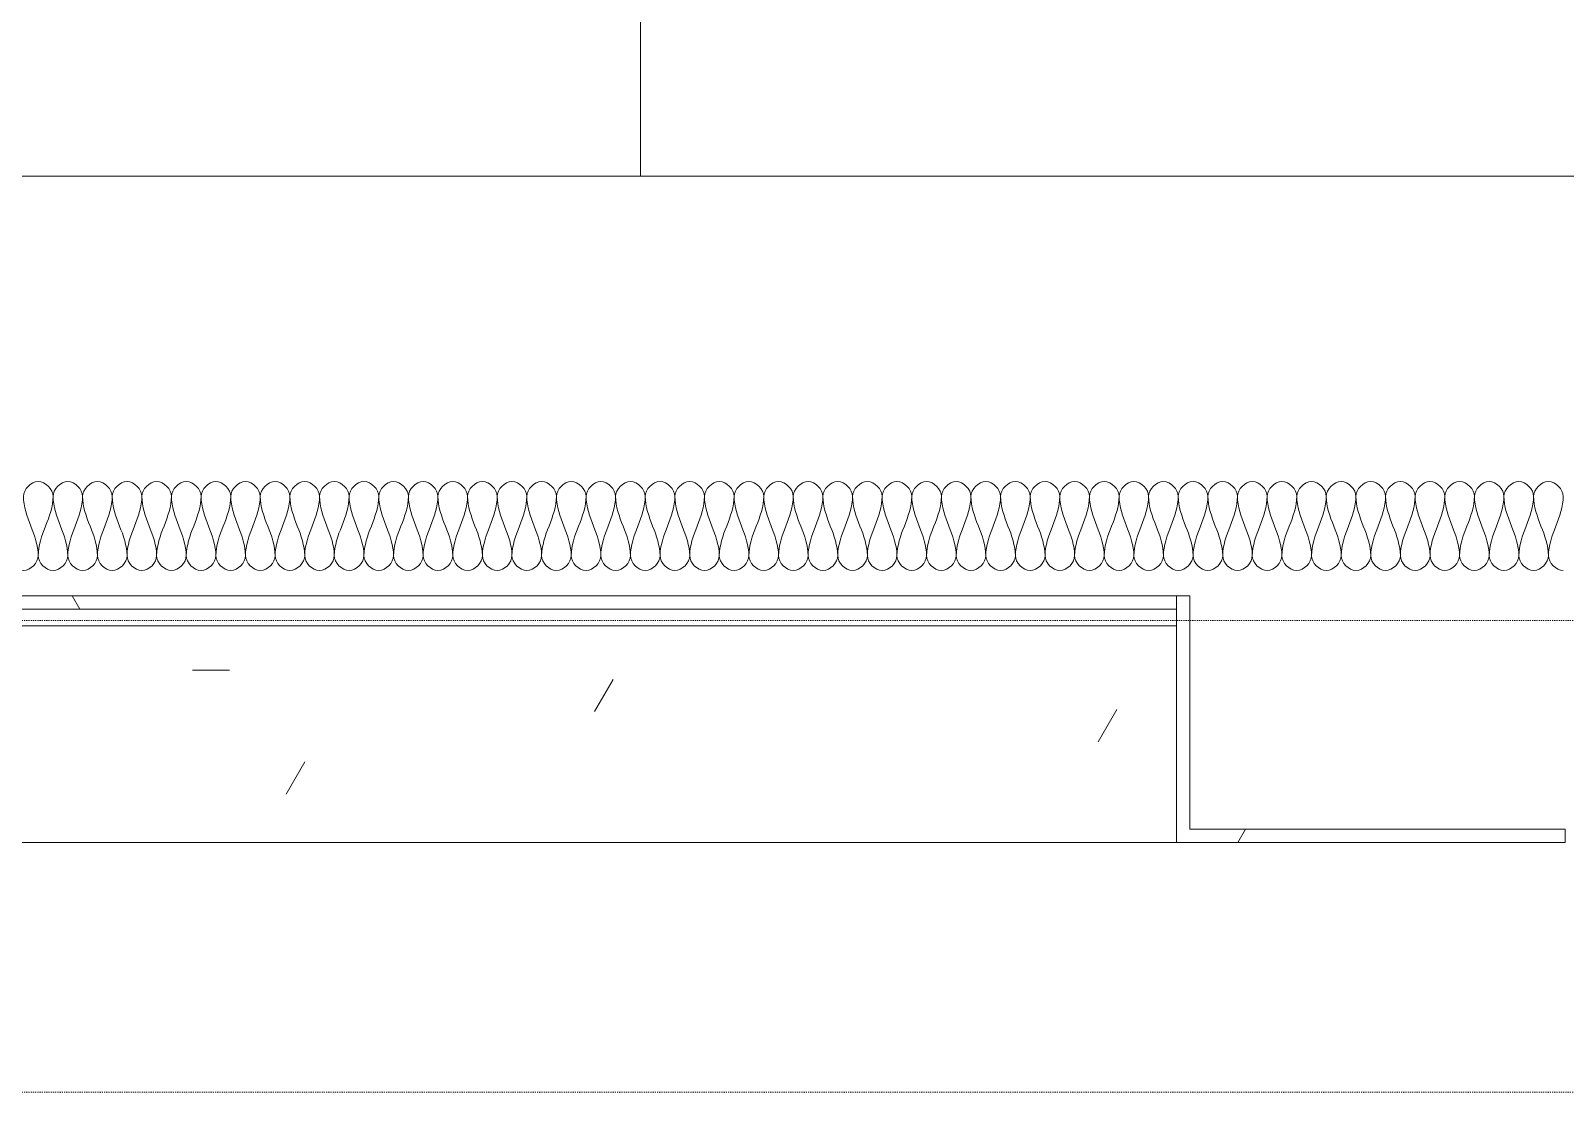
# Model space of a CAD drawing. Header units: millimetres. Extents: x -12186 to 152825, y -4386 to 9463.
# Drawn here: x 49003 to 50385, y 2380 to 3336 of the extents above; entities that cross this region are included whole.
import ezdxf

# ---------------------------------------------------------------- set-up
doc = ezdxf.new("R2010")
doc.units = ezdxf.units.MM
doc.linetypes.add('1000 Dashed', pattern=[2, 1, -1])
for name, color, linetype, lineweight in [('A-CLNG', 13, 'Continuous', 9), ('A-CLNG-PATT', 13, 'Continuous', 9), ('A-DETL', 90, 'Continuous', 5), ('A-FLOR-LEVL', 51, 'Continuous', 5), ('A-WALL', 113, 'Continuous', 9), ('I-WALL', 2, 'Continuous', 9)]:
    doc.layers.add(name, color=color, linetype=linetype, lineweight=lineweight)

# ---------------------------------------------------------------- blocks, each defined once
blk = doc.blocks.new('Ceilings 8 - Ceilings 2-1445634-Section B-B')
at = {"layer": 'A-CLNG-PATT'}
h = blk.add_hatch(dxfattribs=at)
h.set_pattern_fill('FP_109', color=256, style=0, pattern_type=2)
h.set_pattern_definition([(0, (379.8, 3166.03), (812.8, 203.2), [33.53, -576.07, 33.53, -576.07, -3251.2]), (0, (379.8, 3166.03), (812.8, 203.2), [-1219.2, 33.53, -1185.67, 33.53, -576.07, -1422.4]), (0, (379.8, 3166.03), (812.8, 203.2), [-3048, 33.53, -372.87, 33.53, -982.47]), (120, (684.6, 3267.62), (-582.376, 602.305), [33.53, -576.07, 33.53, -3827.27]), (120, (684.6, 3267.62), (-582.376, 602.305), [-643.13, -576.07, 33.53, -1185.67, -2032]), (120, (684.6, 3267.62), (-582.376, 602.305), [-2438.4, 33.53, -576.07, 33.53, -1388.87]), (120, (684.6, 3267.62), (-582.376, 602.305), [-3081.53, -372.87, 33.53, -982.47]), (240, (786.2, 3674.03), (-230.424, -805.505), [33.53, -576.07, 33.53, -3827.27]), (240, (786.2, 3674.03), (-230.424, -805.505), [-643.13, -576.07, 33.53, -1185.67, -2032]), (240, (786.2, 3674.03), (-230.424, -805.505), [-2438.4, 33.53, -576.07, 33.53, -1388.87]), (240, (786.2, 3674.03), (-230.424, -805.505), [-3081.53, -372.87, 33.53, -982.47])])
h.paths.add_polyline_path([(328.7, 2605), (2540.5, 2605), (2540.5, 2800), (328.7, 2800), (328.7, 2617)])
h.paths.add_polyline_path([(1723.9, 2815), (2540.5, 2815), (2540.5, 2827), (328.7, 2827), (328.7, 2815), (1301, 2815)])
at = {"layer": 'A-CLNG-PATT', "lineweight": 5}
h = blk.add_hatch(dxfattribs=at)
h.set_pattern_fill('FP_92', color=256, style=0, pattern_type=2)
h.set_pattern_definition([(0, (379.8, 3166.03), (406.4, 101.6), [33.528, -271.272, 33.528, -271.272, -1625.6]), (0, (379.8, 3166.03), (406.4, 101.6), [-609.6, 33.528, -576.072, 33.528, -271.272, -711.2]), (0, (379.8, 3166.03), (406.4, 101.6), [-1524, 33.528, -169.672, 33.528, -474.472]), (120, (532.2, 3216.82), (-291.188, 301.1527), [33.528, -271.272, 33.528, -271.272, -1625.6]), (120, (532.2, 3216.82), (-291.188, 301.1527), [-609.6, 33.528, -576.072, 33.528, -271.272, -711.2]), (120, (532.2, 3216.82), (-291.188, 301.1527), [-1524, 33.528, -169.672, 33.528, -474.472]), (240, (583, 3420.03), (-115.212, -402.7527), [33.528, -271.272, 33.528, -271.272, -1625.6]), (240, (583, 3420.03), (-115.212, -402.7527), [-609.6, 33.528, -576.072, 33.528, -271.272, -711.2]), (240, (583, 3420.03), (-115.212, -402.7527), [-1524, 33.528, -169.672, 33.528, -474.472])])
h.paths.add_polyline_path([(2569.7, 2605), (2890.5, 2605), (2890.5, 2617), (2552.5, 2617), (2552.5, 2827), (2540.5, 2827), (2540.5, 2605)])
at = {"layer": 'A-CLNG'}
for p, q in [((2540.5, 2827), (328.7, 2827)), ((2552.5, 2827), (2540.5, 2827)), ((2540.5, 2827), (2540.5, 2605)), ((2552.5, 2617), (2552.5, 2827)), ((2890.5, 2617), (2552.5, 2617)), ((2890.5, 2605), (2890.5, 2617)), ((328.7, 2605), (2540.5, 2605)), ((2540.5, 2605), (2890.5, 2605))]:
    blk.add_line(p, q, dxfattribs=at)

msp = doc.modelspace()

# ---------------------------------------------------------------- linework, layer by layer
at = {"layer": 'A-CLNG'}
for p, q in [((50034.6, 2815), (47822.9, 2815)), ((50034.6, 2800), (50034.6, 2815)), ((47822.9, 2800), (50034.6, 2800))]:
    msp.add_line(p, q, dxfattribs=at)
at = {"layer": 'A-DETL'}
for points in [[(48996.2, 2916.7), (48996.2, 2923), (49009.5, 2937), (49022.9, 2923), (49022.9, 2916.7)], [(49022.9, 2916.7), (49022.9, 2923), (49036.2, 2937), (49049.5, 2923), (49049.5, 2916.7)], [(49049.5, 2916.7), (49049.5, 2923), (49062.9, 2937), (49076.2, 2923), (49076.2, 2916.7)], [(49076.2, 2916.7), (49076.2, 2923), (49089.5, 2937), (49102.9, 2923), (49102.9, 2916.7)], [(49102.9, 2916.7), (49102.9, 2923), (49116.2, 2937), (49129.5, 2923), (49129.5, 2916.7)], [(49129.5, 2916.7), (49129.5, 2923), (49142.9, 2937), (49156.2, 2923), (49156.2, 2916.7)], [(49156.2, 2916.7), (49156.2, 2923), (49169.5, 2937), (49182.9, 2923), (49182.9, 2916.7)], [(49182.9, 2916.7), (49182.9, 2923), (49196.2, 2937), (49209.5, 2923), (49209.5, 2916.7)], [(49209.5, 2916.7), (49209.5, 2923), (49222.9, 2937), (49236.2, 2923), (49236.2, 2916.7)], [(49236.2, 2916.7), (49236.2, 2923), (49249.5, 2937), (49262.9, 2923), (49262.9, 2916.7)], [(49262.9, 2916.7), (49262.9, 2923), (49276.2, 2937), (49289.5, 2923), (49289.5, 2916.7)], [(49289.5, 2916.7), (49289.5, 2923), (49302.9, 2937), (49316.2, 2923), (49316.2, 2916.7)], [(49316.2, 2916.7), (49316.2, 2923), (49329.5, 2937), (49342.9, 2923), (49342.9, 2916.7)], [(49342.9, 2916.7), (49342.9, 2923), (49356.2, 2937), (49369.5, 2923), (49369.5, 2916.7)], [(49369.5, 2916.7), (49369.5, 2923), (49382.9, 2937), (49396.2, 2923), (49396.2, 2916.7)], [(49396.2, 2916.7), (49396.2, 2923), (49409.5, 2937), (49422.9, 2923), (49422.9, 2916.7)], [(49422.9, 2916.7), (49422.9, 2923), (49436.2, 2937), (49449.5, 2923), (49449.5, 2916.7)], [(49449.5, 2916.7), (49449.5, 2923), (49462.9, 2937), (49476.2, 2923), (49476.2, 2916.7)], [(49476.2, 2916.7), (49476.2, 2923), (49489.5, 2937), (49502.9, 2923), (49502.9, 2916.7)], [(49502.9, 2916.7), (49502.9, 2923), (49516.2, 2937), (49529.5, 2923), (49529.5, 2916.7)], [(49529.5, 2916.7), (49529.5, 2923), (49542.9, 2937), (49556.2, 2923), (49556.2, 2916.7)], [(49556.2, 2916.7), (49556.2, 2923), (49569.5, 2937), (49582.9, 2923), (49582.9, 2916.7)], [(49582.9, 2916.7), (49582.9, 2923), (49596.2, 2937), (49609.5, 2923), (49609.5, 2916.7)], [(49609.5, 2916.7), (49609.5, 2923), (49622.9, 2937), (49636.2, 2923), (49636.2, 2916.7)], [(49636.2, 2916.7), (49636.2, 2923), (49649.5, 2937), (49662.9, 2923), (49662.9, 2916.7)], [(49662.9, 2916.7), (49662.9, 2923), (49676.2, 2937), (49689.5, 2923), (49689.5, 2916.7)], [(49689.5, 2916.7), (49689.5, 2923), (49702.9, 2937), (49716.2, 2923), (49716.2, 2916.7)], [(49716.2, 2916.7), (49716.2, 2923), (49729.5, 2937), (49742.9, 2923), (49742.9, 2916.7)], [(49742.9, 2916.7), (49742.9, 2923), (49756.2, 2937), (49769.5, 2923), (49769.5, 2916.7)], [(49769.5, 2916.7), (49769.5, 2923), (49782.9, 2937), (49796.2, 2923), (49796.2, 2916.7)], [(49796.2, 2916.7), (49796.2, 2923), (49809.5, 2937), (49822.9, 2923), (49822.9, 2916.7)], [(49822.9, 2916.7), (49822.9, 2923), (49836.2, 2937), (49849.5, 2923), (49849.5, 2916.7)], [(49849.5, 2916.7), (49849.5, 2923), (49862.9, 2937), (49876.2, 2923), (49876.2, 2916.7)], [(49876.2, 2916.7), (49876.2, 2923), (49889.5, 2937), (49902.9, 2923), (49902.9, 2916.7)], [(49902.9, 2916.7), (49902.9, 2923), (49916.2, 2937), (49929.5, 2923), (49929.5, 2916.7)], [(49929.5, 2916.7), (49929.5, 2923), (49942.9, 2937), (49956.2, 2923), (49956.2, 2916.7)], [(49956.2, 2916.7), (49956.2, 2923), (49969.5, 2937), (49982.9, 2923), (49982.9, 2916.7)], [(49982.9, 2916.7), (49982.9, 2923), (49996.2, 2937), (50009.5, 2923), (50009.5, 2916.7)], [(50009.5, 2916.7), (50009.5, 2923), (50022.9, 2937), (50036.2, 2923), (50036.2, 2916.7)], [(50036.2, 2916.7), (50036.2, 2923), (50049.5, 2937), (50062.9, 2923), (50062.9, 2916.7)], [(50062.9, 2916.7), (50062.9, 2923), (50076.2, 2937), (50089.5, 2923), (50089.5, 2916.7)], [(50089.5, 2916.7), (50089.5, 2923), (50102.9, 2937), (50116.2, 2923), (50116.2, 2916.7)], [(50116.2, 2916.7), (50116.2, 2923), (50129.5, 2937), (50142.9, 2923), (50142.9, 2916.7)], [(50142.9, 2916.7), (50142.9, 2923), (50156.2, 2937), (50169.5, 2923), (50169.5, 2916.7)], [(50169.5, 2916.7), (50169.5, 2923), (50182.9, 2937), (50196.2, 2923), (50196.2, 2916.7)], [(50196.2, 2916.7), (50196.2, 2923), (50209.5, 2937), (50222.9, 2923), (50222.9, 2916.7)], [(50222.9, 2916.7), (50222.9, 2923), (50236.2, 2937), (50249.5, 2923), (50249.5, 2916.7)], [(50249.5, 2916.7), (50249.5, 2923), (50262.9, 2937), (50276.2, 2923), (50276.2, 2916.7)], [(50276.2, 2916.7), (50276.2, 2923), (50289.5, 2937), (50302.9, 2923), (50302.9, 2916.7)], [(50302.9, 2916.7), (50302.9, 2923), (50316.2, 2937), (50329.5, 2923), (50329.5, 2916.7)], [(50329.5, 2916.7), (50329.5, 2923), (50342.9, 2937), (50356.2, 2923), (50356.2, 2916.7)], [(50356.2, 2916.7), (50356.2, 2923), (50369.5, 2937), (50382.9, 2923), (50382.9, 2916.7)], [(49009.5, 2863.3), (49009.5, 2881.7), (48996.2, 2898.3), (48996.2, 2916.7)], [(49022.9, 2916.7), (49022.9, 2898.3), (49009.5, 2881.7), (49009.5, 2863.3)], [(49036.2, 2863.3), (49036.2, 2881.7), (49022.9, 2898.3), (49022.9, 2916.7)], [(49049.5, 2916.7), (49049.5, 2898.3), (49036.2, 2881.7), (49036.2, 2863.3)], [(49062.9, 2863.3), (49062.9, 2881.7), (49049.5, 2898.3), (49049.5, 2916.7)], [(49076.2, 2916.7), (49076.2, 2898.3), (49062.9, 2881.7), (49062.9, 2863.3)], [(49089.5, 2863.3), (49089.5, 2881.7), (49076.2, 2898.3), (49076.2, 2916.7)], [(49102.9, 2916.7), (49102.9, 2898.3), (49089.5, 2881.7), (49089.5, 2863.3)], [(49116.2, 2863.3), (49116.2, 2881.7), (49102.9, 2898.3), (49102.9, 2916.7)], [(49129.5, 2916.7), (49129.5, 2898.3), (49116.2, 2881.7), (49116.2, 2863.3)], [(49142.9, 2863.3), (49142.9, 2881.7), (49129.5, 2898.3), (49129.5, 2916.7)], [(49156.2, 2916.7), (49156.2, 2898.3), (49142.9, 2881.7), (49142.9, 2863.3)], [(49169.5, 2863.3), (49169.5, 2881.7), (49156.2, 2898.3), (49156.2, 2916.7)], [(49182.9, 2916.7), (49182.9, 2898.3), (49169.5, 2881.7), (49169.5, 2863.3)], [(49196.2, 2863.3), (49196.2, 2881.7), (49182.9, 2898.3), (49182.9, 2916.7)], [(49209.5, 2916.7), (49209.5, 2898.3), (49196.2, 2881.7), (49196.2, 2863.3)], [(49222.9, 2863.3), (49222.9, 2881.7), (49209.5, 2898.3), (49209.5, 2916.7)], [(49236.2, 2916.7), (49236.2, 2898.3), (49222.9, 2881.7), (49222.9, 2863.3)], [(49249.5, 2863.3), (49249.5, 2881.7), (49236.2, 2898.3), (49236.2, 2916.7)], [(49262.9, 2916.7), (49262.9, 2898.3), (49249.5, 2881.7), (49249.5, 2863.3)], [(49276.2, 2863.3), (49276.2, 2881.7), (49262.9, 2898.3), (49262.9, 2916.7)], [(49289.5, 2916.7), (49289.5, 2898.3), (49276.2, 2881.7), (49276.2, 2863.3)], [(49302.9, 2863.3), (49302.9, 2881.7), (49289.5, 2898.3), (49289.5, 2916.7)], [(49316.2, 2916.7), (49316.2, 2898.3), (49302.9, 2881.7), (49302.9, 2863.3)], [(49329.5, 2863.3), (49329.5, 2881.7), (49316.2, 2898.3), (49316.2, 2916.7)], [(49342.9, 2916.7), (49342.9, 2898.3), (49329.5, 2881.7), (49329.5, 2863.3)], [(49356.2, 2863.3), (49356.2, 2881.7), (49342.9, 2898.3), (49342.9, 2916.7)], [(49369.5, 2916.7), (49369.5, 2898.3), (49356.2, 2881.7), (49356.2, 2863.3)], [(49382.9, 2863.3), (49382.9, 2881.7), (49369.5, 2898.3), (49369.5, 2916.7)], [(49396.2, 2916.7), (49396.2, 2898.3), (49382.9, 2881.7), (49382.9, 2863.3)], [(49409.5, 2863.3), (49409.5, 2881.7), (49396.2, 2898.3), (49396.2, 2916.7)], [(49422.9, 2916.7), (49422.9, 2898.3), (49409.5, 2881.7), (49409.5, 2863.3)], [(49436.2, 2863.3), (49436.2, 2881.7), (49422.9, 2898.3), (49422.9, 2916.7)], [(49449.5, 2916.7), (49449.5, 2898.3), (49436.2, 2881.7), (49436.2, 2863.3)], [(49462.9, 2863.3), (49462.9, 2881.7), (49449.5, 2898.3), (49449.5, 2916.7)], [(49476.2, 2916.7), (49476.2, 2898.3), (49462.9, 2881.7), (49462.9, 2863.3)], [(49489.5, 2863.3), (49489.5, 2881.7), (49476.2, 2898.3), (49476.2, 2916.7)], [(49502.9, 2916.7), (49502.9, 2898.3), (49489.5, 2881.7), (49489.5, 2863.3)], [(49516.2, 2863.3), (49516.2, 2881.7), (49502.9, 2898.3), (49502.9, 2916.7)], [(49529.5, 2916.7), (49529.5, 2898.3), (49516.2, 2881.7), (49516.2, 2863.3)], [(49542.9, 2863.3), (49542.9, 2881.7), (49529.5, 2898.3), (49529.5, 2916.7)], [(49556.2, 2916.7), (49556.2, 2898.3), (49542.9, 2881.7), (49542.9, 2863.3)], [(49569.5, 2863.3), (49569.5, 2881.7), (49556.2, 2898.3), (49556.2, 2916.7)], [(49582.9, 2916.7), (49582.9, 2898.3), (49569.5, 2881.7), (49569.5, 2863.3)], [(49596.2, 2863.3), (49596.2, 2881.7), (49582.9, 2898.3), (49582.9, 2916.7)], [(49609.5, 2916.7), (49609.5, 2898.3), (49596.2, 2881.7), (49596.2, 2863.3)], [(49622.9, 2863.3), (49622.9, 2881.7), (49609.5, 2898.3), (49609.5, 2916.7)], [(49636.2, 2916.7), (49636.2, 2898.3), (49622.9, 2881.7), (49622.9, 2863.3)], [(49649.5, 2863.3), (49649.5, 2881.7), (49636.2, 2898.3), (49636.2, 2916.7)], [(49662.9, 2916.7), (49662.9, 2898.3), (49649.5, 2881.7), (49649.5, 2863.3)], [(49676.2, 2863.3), (49676.2, 2881.7), (49662.9, 2898.3), (49662.9, 2916.7)], [(49689.5, 2916.7), (49689.5, 2898.3), (49676.2, 2881.7), (49676.2, 2863.3)], [(49702.9, 2863.3), (49702.9, 2881.7), (49689.5, 2898.3), (49689.5, 2916.7)], [(49716.2, 2916.7), (49716.2, 2898.3), (49702.9, 2881.7), (49702.9, 2863.3)], [(49729.5, 2863.3), (49729.5, 2881.7), (49716.2, 2898.3), (49716.2, 2916.7)], [(49742.9, 2916.7), (49742.9, 2898.3), (49729.5, 2881.7), (49729.5, 2863.3)], [(49756.2, 2863.3), (49756.2, 2881.7), (49742.9, 2898.3), (49742.9, 2916.7)], [(49769.5, 2916.7), (49769.5, 2898.3), (49756.2, 2881.7), (49756.2, 2863.3)], [(49782.9, 2863.3), (49782.9, 2881.7), (49769.5, 2898.3), (49769.5, 2916.7)], [(49796.2, 2916.7), (49796.2, 2898.3), (49782.9, 2881.7), (49782.9, 2863.3)], [(49809.5, 2863.3), (49809.5, 2881.7), (49796.2, 2898.3), (49796.2, 2916.7)], [(49822.9, 2916.7), (49822.9, 2898.3), (49809.5, 2881.7), (49809.5, 2863.3)], [(49836.2, 2863.3), (49836.2, 2881.7), (49822.9, 2898.3), (49822.9, 2916.7)], [(49849.5, 2916.7), (49849.5, 2898.3), (49836.2, 2881.7), (49836.2, 2863.3)], [(49862.9, 2863.3), (49862.9, 2881.7), (49849.5, 2898.3), (49849.5, 2916.7)], [(49876.2, 2916.7), (49876.2, 2898.3), (49862.9, 2881.7), (49862.9, 2863.3)], [(49889.5, 2863.3), (49889.5, 2881.7), (49876.2, 2898.3), (49876.2, 2916.7)], [(49902.9, 2916.7), (49902.9, 2898.3), (49889.5, 2881.7), (49889.5, 2863.3)], [(49916.2, 2863.3), (49916.2, 2881.7), (49902.9, 2898.3), (49902.9, 2916.7)], [(49929.5, 2916.7), (49929.5, 2898.3), (49916.2, 2881.7), (49916.2, 2863.3)], [(49942.9, 2863.3), (49942.9, 2881.7), (49929.5, 2898.3), (49929.5, 2916.7)], [(49956.2, 2916.7), (49956.2, 2898.3), (49942.9, 2881.7), (49942.9, 2863.3)], [(49969.5, 2863.3), (49969.5, 2881.7), (49956.2, 2898.3), (49956.2, 2916.7)], [(49982.9, 2916.7), (49982.9, 2898.3), (49969.5, 2881.7), (49969.5, 2863.3)], [(49996.2, 2863.3), (49996.2, 2881.7), (49982.9, 2898.3), (49982.9, 2916.7)], [(50009.5, 2916.7), (50009.5, 2898.3), (49996.2, 2881.7), (49996.2, 2863.3)], [(50022.9, 2863.3), (50022.9, 2881.7), (50009.5, 2898.3), (50009.5, 2916.7)], [(50036.2, 2916.7), (50036.2, 2898.3), (50022.9, 2881.7), (50022.9, 2863.3)], [(50049.5, 2863.3), (50049.5, 2881.7), (50036.2, 2898.3), (50036.2, 2916.7)], [(50062.9, 2916.7), (50062.9, 2898.3), (50049.5, 2881.7), (50049.5, 2863.3)], [(50076.2, 2863.3), (50076.2, 2881.7), (50062.9, 2898.3), (50062.9, 2916.7)], [(50089.5, 2916.7), (50089.5, 2898.3), (50076.2, 2881.7), (50076.2, 2863.3)], [(50102.9, 2863.3), (50102.9, 2881.7), (50089.5, 2898.3), (50089.5, 2916.7)], [(50116.2, 2916.7), (50116.2, 2898.3), (50102.9, 2881.7), (50102.9, 2863.3)], [(50129.5, 2863.3), (50129.5, 2881.7), (50116.2, 2898.3), (50116.2, 2916.7)], [(50142.9, 2916.7), (50142.9, 2898.3), (50129.5, 2881.7), (50129.5, 2863.3)], [(50156.2, 2863.3), (50156.2, 2881.7), (50142.9, 2898.3), (50142.9, 2916.7)], [(50169.5, 2916.7), (50169.5, 2898.3), (50156.2, 2881.7), (50156.2, 2863.3)], [(50182.9, 2863.3), (50182.9, 2881.7), (50169.5, 2898.3), (50169.5, 2916.7)], [(50196.2, 2916.7), (50196.2, 2898.3), (50182.9, 2881.7), (50182.9, 2863.3)], [(50209.5, 2863.3), (50209.5, 2881.7), (50196.2, 2898.3), (50196.2, 2916.7)], [(50222.9, 2916.7), (50222.9, 2898.3), (50209.5, 2881.7), (50209.5, 2863.3)], [(50236.2, 2863.3), (50236.2, 2881.7), (50222.9, 2898.3), (50222.9, 2916.7)], [(50249.5, 2916.7), (50249.5, 2898.3), (50236.2, 2881.7), (50236.2, 2863.3)], [(50262.9, 2863.3), (50262.9, 2881.7), (50249.5, 2898.3), (50249.5, 2916.7)], [(50276.2, 2916.7), (50276.2, 2898.3), (50262.9, 2881.7), (50262.9, 2863.3)], [(50289.5, 2863.3), (50289.5, 2881.7), (50276.2, 2898.3), (50276.2, 2916.7)], [(50302.9, 2916.7), (50302.9, 2898.3), (50289.5, 2881.7), (50289.5, 2863.3)], [(50316.2, 2863.3), (50316.2, 2881.7), (50302.9, 2898.3), (50302.9, 2916.7)], [(50329.5, 2916.7), (50329.5, 2898.3), (50316.2, 2881.7), (50316.2, 2863.3)], [(50342.9, 2863.3), (50342.9, 2881.7), (50329.5, 2898.3), (50329.5, 2916.7)], [(50356.2, 2916.7), (50356.2, 2898.3), (50342.9, 2881.7), (50342.9, 2863.3)], [(50369.5, 2863.3), (50369.5, 2881.7), (50356.2, 2898.3), (50356.2, 2916.7)], [(50382.9, 2916.7), (50382.9, 2898.3), (50369.5, 2881.7), (50369.5, 2863.3)], [(48982.9, 2863.3), (48982.9, 2857), (48996.2, 2843), (49009.5, 2857), (49009.5, 2863.3)], [(49009.5, 2863.3), (49009.5, 2857), (49022.9, 2843), (49036.2, 2857), (49036.2, 2863.3)], [(49036.2, 2863.3), (49036.2, 2857), (49049.5, 2843), (49062.9, 2857), (49062.9, 2863.3)], [(49062.9, 2863.3), (49062.9, 2857), (49076.2, 2843), (49089.5, 2857), (49089.5, 2863.3)], [(49089.5, 2863.3), (49089.5, 2857), (49102.9, 2843), (49116.2, 2857), (49116.2, 2863.3)], [(49116.2, 2863.3), (49116.2, 2857), (49129.5, 2843), (49142.9, 2857), (49142.9, 2863.3)], [(49142.9, 2863.3), (49142.9, 2857), (49156.2, 2843), (49169.5, 2857), (49169.5, 2863.3)], [(49169.5, 2863.3), (49169.5, 2857), (49182.9, 2843), (49196.2, 2857), (49196.2, 2863.3)], [(49196.2, 2863.3), (49196.2, 2857), (49209.5, 2843), (49222.9, 2857), (49222.9, 2863.3)], [(49222.9, 2863.3), (49222.9, 2857), (49236.2, 2843), (49249.5, 2857), (49249.5, 2863.3)], [(49249.5, 2863.3), (49249.5, 2857), (49262.9, 2843), (49276.2, 2857), (49276.2, 2863.3)], [(49276.2, 2863.3), (49276.2, 2857), (49289.5, 2843), (49302.9, 2857), (49302.9, 2863.3)], [(49302.9, 2863.3), (49302.9, 2857), (49316.2, 2843), (49329.5, 2857), (49329.5, 2863.3)], [(49329.5, 2863.3), (49329.5, 2857), (49342.9, 2843), (49356.2, 2857), (49356.2, 2863.3)], [(49356.2, 2863.3), (49356.2, 2857), (49369.5, 2843), (49382.9, 2857), (49382.9, 2863.3)], [(49382.9, 2863.3), (49382.9, 2857), (49396.2, 2843), (49409.5, 2857), (49409.5, 2863.3)], [(49409.5, 2863.3), (49409.5, 2857), (49422.9, 2843), (49436.2, 2857), (49436.2, 2863.3)], [(49436.2, 2863.3), (49436.2, 2857), (49449.5, 2843), (49462.9, 2857), (49462.9, 2863.3)], [(49462.9, 2863.3), (49462.9, 2857), (49476.2, 2843), (49489.5, 2857), (49489.5, 2863.3)], [(49489.5, 2863.3), (49489.5, 2857), (49502.9, 2843), (49516.2, 2857), (49516.2, 2863.3)], [(49516.2, 2863.3), (49516.2, 2857), (49529.5, 2843), (49542.9, 2857), (49542.9, 2863.3)], [(49542.9, 2863.3), (49542.9, 2857), (49556.2, 2843), (49569.5, 2857), (49569.5, 2863.3)], [(49569.5, 2863.3), (49569.5, 2857), (49582.9, 2843), (49596.2, 2857), (49596.2, 2863.3)], [(49596.2, 2863.3), (49596.2, 2857), (49609.5, 2843), (49622.9, 2857), (49622.9, 2863.3)], [(49622.9, 2863.3), (49622.9, 2857), (49636.2, 2843), (49649.5, 2857), (49649.5, 2863.3)], [(49649.5, 2863.3), (49649.5, 2857), (49662.9, 2843), (49676.2, 2857), (49676.2, 2863.3)], [(49676.2, 2863.3), (49676.2, 2857), (49689.5, 2843), (49702.9, 2857), (49702.9, 2863.3)], [(49702.9, 2863.3), (49702.9, 2857), (49716.2, 2843), (49729.5, 2857), (49729.5, 2863.3)], [(49729.5, 2863.3), (49729.5, 2857), (49742.9, 2843), (49756.2, 2857), (49756.2, 2863.3)], [(49756.2, 2863.3), (49756.2, 2857), (49769.5, 2843), (49782.9, 2857), (49782.9, 2863.3)], [(49782.9, 2863.3), (49782.9, 2857), (49796.2, 2843), (49809.5, 2857), (49809.5, 2863.3)], [(49809.5, 2863.3), (49809.5, 2857), (49822.9, 2843), (49836.2, 2857), (49836.2, 2863.3)], [(49836.2, 2863.3), (49836.2, 2857), (49849.5, 2843), (49862.9, 2857), (49862.9, 2863.3)], [(49862.9, 2863.3), (49862.9, 2857), (49876.2, 2843), (49889.5, 2857), (49889.5, 2863.3)], [(49889.5, 2863.3), (49889.5, 2857), (49902.9, 2843), (49916.2, 2857), (49916.2, 2863.3)], [(49916.2, 2863.3), (49916.2, 2857), (49929.5, 2843), (49942.9, 2857), (49942.9, 2863.3)], [(49942.9, 2863.3), (49942.9, 2857), (49956.2, 2843), (49969.5, 2857), (49969.5, 2863.3)], [(49969.5, 2863.3), (49969.5, 2857), (49982.9, 2843), (49996.2, 2857), (49996.2, 2863.3)], [(49996.2, 2863.3), (49996.2, 2857), (50009.5, 2843), (50022.9, 2857), (50022.9, 2863.3)], [(50022.9, 2863.3), (50022.9, 2857), (50036.2, 2843), (50049.5, 2857), (50049.5, 2863.3)], [(50049.5, 2863.3), (50049.5, 2857), (50062.9, 2843), (50076.2, 2857), (50076.2, 2863.3)], [(50076.2, 2863.3), (50076.2, 2857), (50089.5, 2843), (50102.9, 2857), (50102.9, 2863.3)], [(50102.9, 2863.3), (50102.9, 2857), (50116.2, 2843), (50129.5, 2857), (50129.5, 2863.3)], [(50129.5, 2863.3), (50129.5, 2857), (50142.9, 2843), (50156.2, 2857), (50156.2, 2863.3)], [(50156.2, 2863.3), (50156.2, 2857), (50169.5, 2843), (50182.9, 2857), (50182.9, 2863.3)], [(50182.9, 2863.3), (50182.9, 2857), (50196.2, 2843), (50209.5, 2857), (50209.5, 2863.3)], [(50209.5, 2863.3), (50209.5, 2857), (50222.9, 2843), (50236.2, 2857), (50236.2, 2863.3)], [(50236.2, 2863.3), (50236.2, 2857), (50249.5, 2843), (50262.9, 2857), (50262.9, 2863.3)], [(50262.9, 2863.3), (50262.9, 2857), (50276.2, 2843), (50289.5, 2857), (50289.5, 2863.3)], [(50289.5, 2863.3), (50289.5, 2857), (50302.9, 2843), (50316.2, 2857), (50316.2, 2863.3)], [(50316.2, 2863.3), (50316.2, 2857), (50329.5, 2843), (50342.9, 2857), (50342.9, 2863.3)], [(50342.9, 2863.3), (50342.9, 2857), (50356.2, 2843), (50369.5, 2857), (50369.5, 2863.3)], [(50369.5, 2863.3), (50369.5, 2857), (50376.6, 2850), (50382.9, 2850)]]:
    msp.add_open_spline(points, degree=3, dxfattribs=at)
at = {"layer": 'A-FLOR-LEVL', "linetype": '1000 Dashed'}
for p, q in [((40316.8, 2805), (71229.1, 2805)), ((40316.8, 2380), (71229.1, 2380))]:
    msp.add_line(p, q, dxfattribs=at)
at = {"layer": 'A-WALL'}
msp.add_line((49551.9, 3205), (49551.9, 3485), dxfattribs=at)
at = {"layer": 'I-WALL'}
msp.add_line((50396.9, 3205), (47334.9, 3205), dxfattribs=at)

# ---------------------------------------------------------------- block references
at = {"layer": 'A-CLNG'}
msp.add_blockref('Ceilings 8 - Ceilings 2-1445634-Section B-B', (47494.2, 0), dxfattribs=at)

doc.saveas('drawing.dxf')
